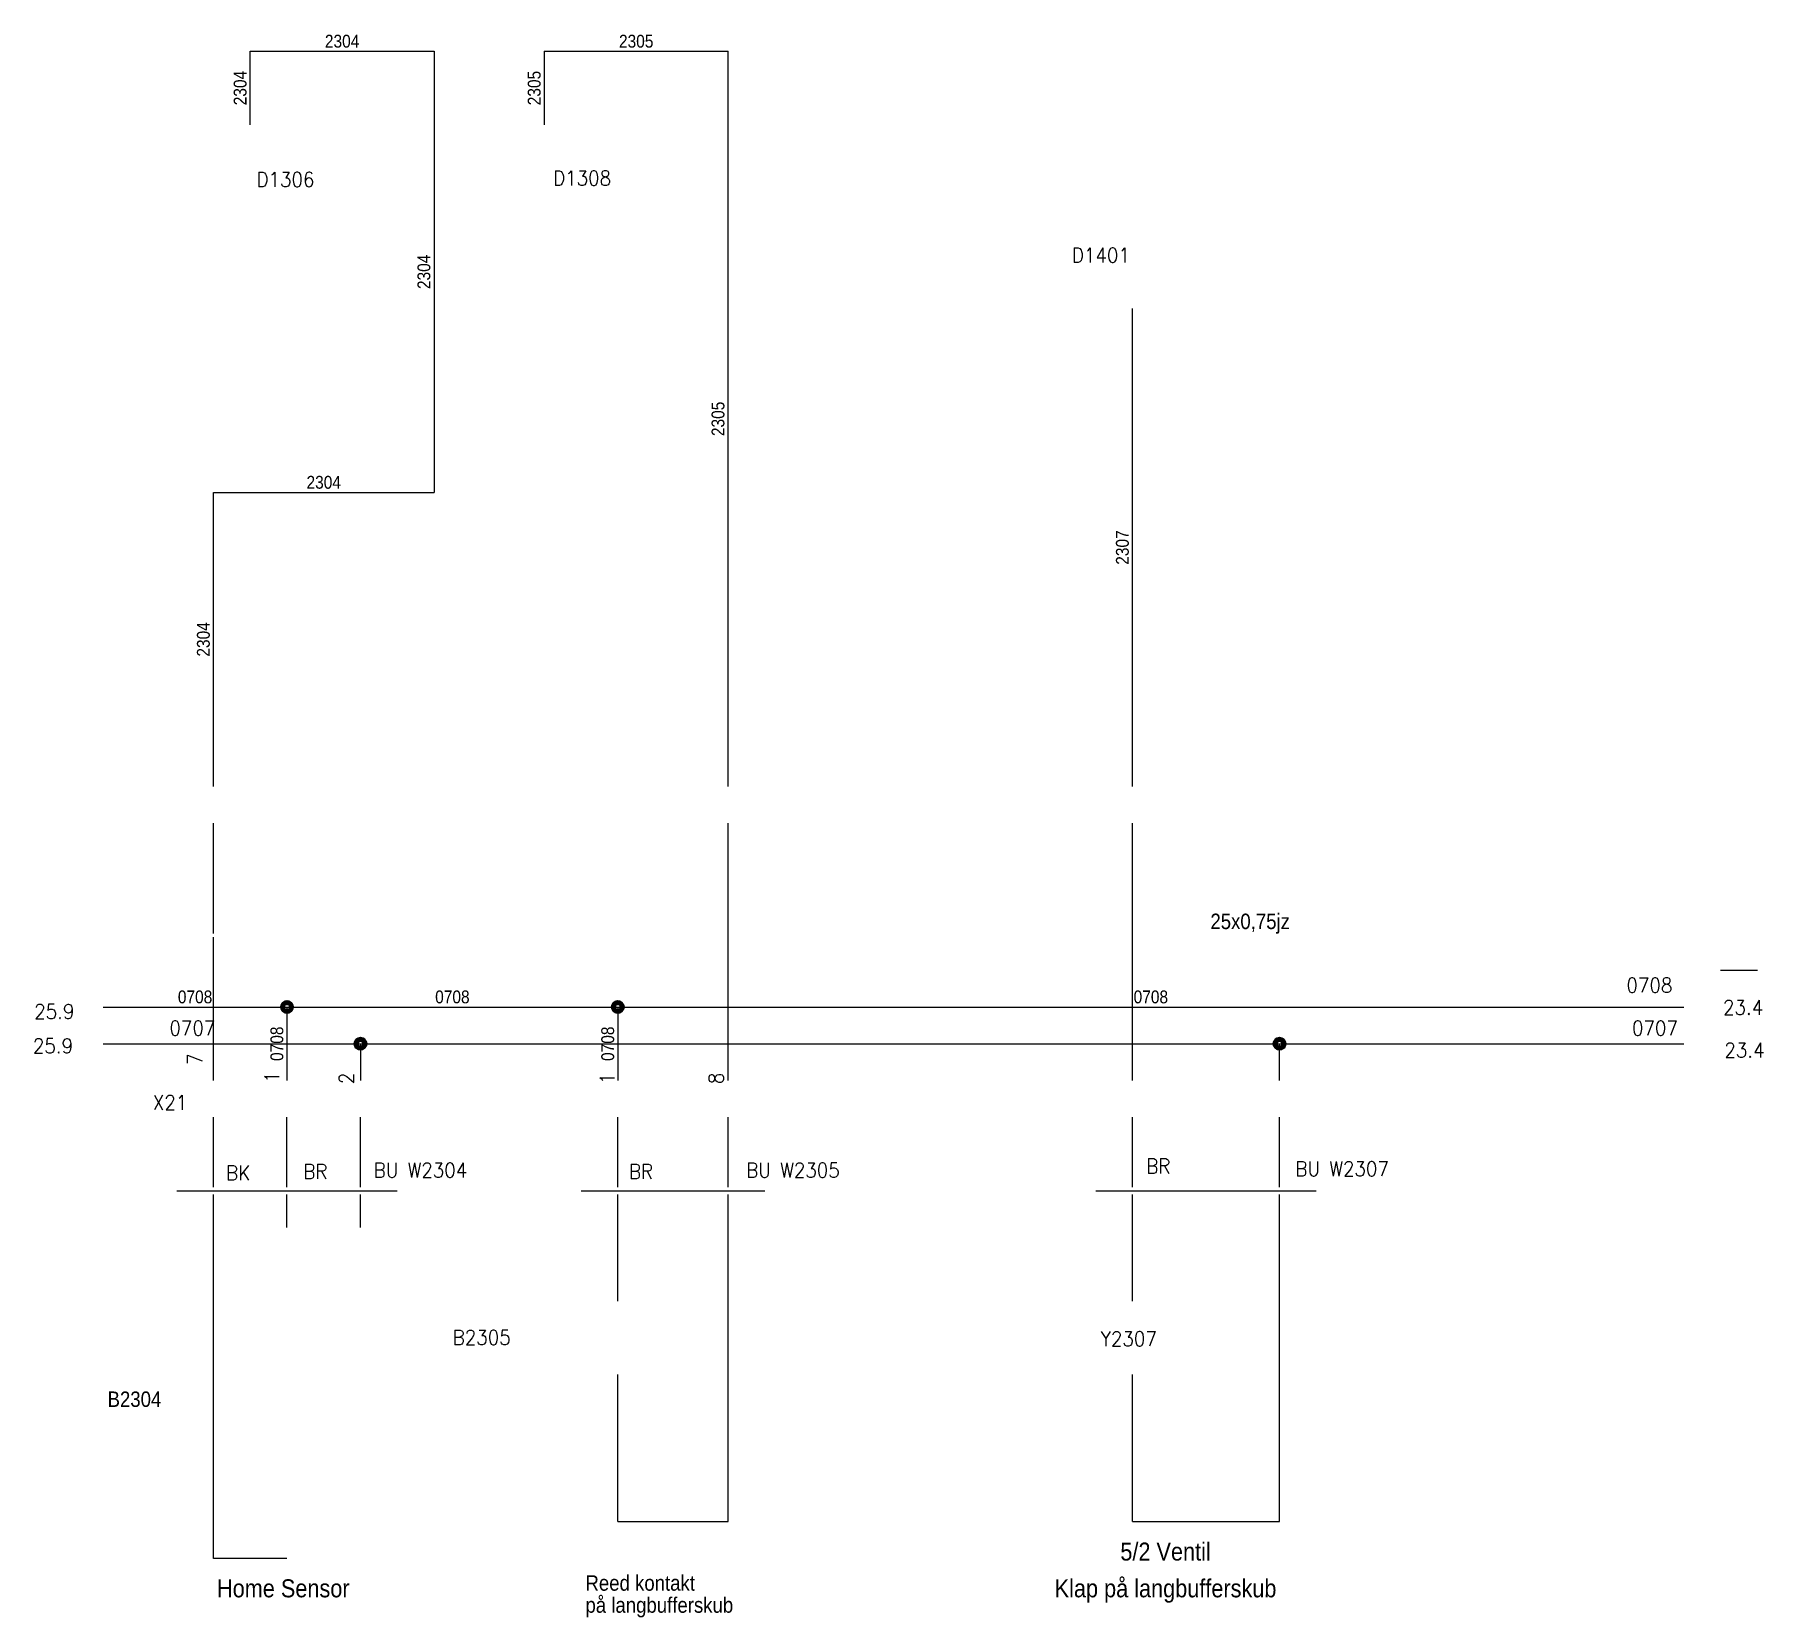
# Model space of a CAD drawing. Header units: millimetres. Extents: x 161 to 396, y 32 to 247.
import ezdxf
from ezdxf.enums import TextEntityAlignment as Align

# ---------------------------------------------------------------- set-up
doc = ezdxf.new("R2010")
doc.units = ezdxf.units.MM
doc.layers.get('0').update_dxf_attribs({"linetype": 'CONTINUOUS'})
doc.styles.add('Caddy_Vectorfont1p', font='Caddy_Vectorfont1p')
doc.styles.get("Standard").update_dxf_attribs({"font": 'standard'})

msp = doc.modelspace()

# ---------------------------------------------------------------- linework, layer by layer
at = {"linetype": 'CONTINUOUS', "lineweight": 25}
for p, q in [((190, 235), (190, 245)), ((190, 245), (215, 245)), ((215, 245), (215, 185)), ((230, 245), (230, 235)), ((230, 245), (255, 245)), ((255, 145), (255, 245)), ((310, 145), (310, 210)), ((185, 185), (215, 185)), ((185, 145), (185, 185)), ((310, 145), (310, 145)), ((185, 125), (185, 140)), ((255, 105), (255, 140)), ((310, 105), (310, 140)), ((310, 105), (310, 140)), ((310, 105), (310, 140)), ((310, 130.5), (310, 130.5)), ((310, 130.5), (310, 130.5)), ((310, 130.5), (310, 130.5)), ((310, 130.5), (310, 130.5)), ((310, 130.5), (310, 130.5)), ((310, 130.5), (310, 130.5)), ((310, 129.5), (310, 129.5)), ((310, 129.5), (310, 129.5)), ((310, 105), (310, 129.5)), ((310, 129.5), (310, 129.5)), ((310, 129.5), (310, 129.5)), ((310, 105), (310, 129.5)), ((310, 129.5), (310, 129.5)), ((310, 129.5), (310, 129.5)), ((185, 105), (185, 124.5)), ((390, 120), (395, 120)), ((170, 115), (195, 115)), ((195, 115), (195, 105)), ((195, 115), (240, 115)), ((240, 115), (240, 105)), ((240, 115), (385, 115)), ((170, 110), (205, 110)), ((205, 110), (205, 105)), ((205, 110), (330, 110)), ((330, 105), (330, 110)), ((330, 110), (385, 110)), ((185, 94.5), (185, 100)), ((195, 90.5), (195, 100)), ((205, 90.5), (205, 100)), ((240, 90.5), (240, 100)), ((255, 90.5), (255, 100)), ((310, 90.5), (310, 100)), ((330, 90.5), (330, 100)), ((185, 94.5), (185, 94.5)), ((185, 90.5), (185, 94.5)), ((180, 90), (210, 90)), ((185, 40), (185, 89.5)), ((195, 85), (195, 89.5)), ((205, 85), (205, 89.5)), ((235, 90), (260, 90)), ((240, 75), (240, 89.5)), ((255, 45), (255, 89.5)), ((305, 90), (335, 90)), ((310, 75), (310, 89.5)), ((330, 45), (330, 89.5)), ((240, 45), (240, 65)), ((310, 64.5), (310, 65)), ((310, 45), (310, 64.5)), ((310, 45), (310, 64.5)), ((240, 45), (255, 45)), ((310, 45), (330, 45)), ((195, 40), (185, 40))]:
    msp.add_line(p, q, dxfattribs=at)
at = {"lineweight": 40}
for centre, radius in [((195, 115), 0.8), ((195, 115), 0.6), ((195, 115), 0.4), ((240, 115), 0.8), ((240, 115), 0.6), ((240, 115), 0.4), ((205, 110), 0.8), ((205, 110), 0.6), ((330, 110), 0.8), ((330, 110), 0.6), ((205, 110), 0.4), ((330, 110), 0.4)]:
    msp.add_circle(centre, radius, dxfattribs=at)

# ---------------------------------------------------------------- texts
at = {"lineweight": 25, "style": 'Caddy_Vectorfont1p', "width": 0.9}
for s, height, p in [('2304', 1.75, (202.5, 245.5)), ('2305', 1.75, (242.5, 245.5)), ('2304', 1.75, (200, 185.5)), ('0708', 1.75, (182.5, 115.5)), ('0708', 1.75, (217.5, 115.5)), ('0708', 1.75, (312.5, 115.5)), ('5/2 Ventil', 2.45, (314.5, 39.7)), ('5/2 Ventil', 2.45, (314.5, 39.7)), ('Home Sensor', 2.45, (194.5, 34.7)), ('Klap på langbufferskub', 2.45, (314.5, 34.7))]:
    msp.add_text(s, height=height, dxfattribs=at).set_placement(p, align=Align.CENTER)
for s, p in [('2304', (189.5, 240)), ('2305', (229.5, 240)), ('2304', (214.5, 215)), ('2305', (254.5, 195)), ('2307', (309.5, 177.5)), ('2304', (184.5, 165)), ('0708', (194.5, 110)), ('0708', (239.5, 110))]:
    msp.add_text(s, height=1.75, rotation=90, dxfattribs=at).set_placement(p, align=Align.CENTER)
for s, p in [('25x0,75jz', (320.6, 125.6)), ('B2304', (170.6, 60.6)), ('Reed kontakt ', (235.6, 35.6)), ('på langbufferskub', (235.6, 32.6))]:
    msp.add_text(s, height=2.1, dxfattribs=at).set_placement(p)
at = {"char_height": 2, "attachment_point": 1}
for s, insert, width in [('D1306', (190.85, 228.57), 6.8889), ('D1308', (231.2, 228.76), 6.8889), ('D1401', (301.76, 218.25), 6.6667), ('0708', (377.19, 118.96), 5.5556), ('25.9', (160.62, 115.39), 4.6667), ('23.4', (390.32, 115.95), 4.8889), ('0707', (179.01, 113.14), 5.5556), ('0707', (377.94, 113.14), 5.5556), ('25.9', (160.44, 110.7), 4.6667), ('23.4', (390.51, 110.14), 4.8889), ('X21', (176.76, 103), 4), ('BR', (311.88, 94.37), 2.8889), ('BK', (186.71, 93.43), 2.8889), ('BR', (197.22, 93.62), 2.8889), ('BU W2304', (206.79, 93.81), 13.6667), ('BR', (241.51, 93.62), 2.8889), ('BU W2305', (257.46, 93.81), 13.4444), ('BU W2307', (332.15, 94), 13.4444), ('B2305', (217.54, 71.06), 7.3333), ('Y2307', (305.66, 70.87), 7.5556)]:
    msp.add_mtext(s, dxfattribs=dict(at, insert=insert, width=width))
at = {"char_height": 2, "attachment_point": 1, "rotation": 90}
for s, insert, width in [('7', (181.45, 107.13), 0.8889), ('2', (202.1, 104.51), 0.8889), ('8', (252.39, 104.51), 0.8889), ('1', (191.96, 104.69), 0.4444), ('1', (237.57, 104.51), 0.4444)]:
    msp.add_mtext(s, dxfattribs=dict(at, insert=insert, width=width))

doc.saveas('drawing.dxf')
